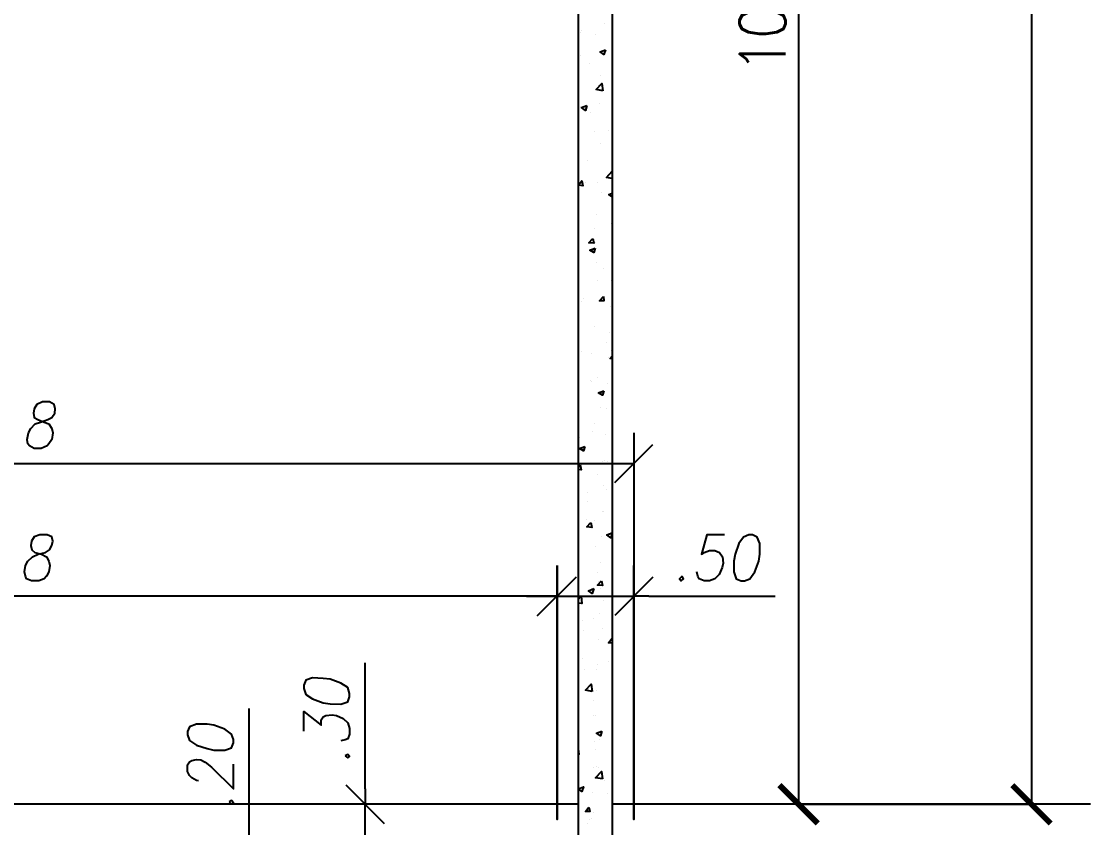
# Model space of a CAD drawing. Extents: x 93 to 1928, y 79 to 574.
# Drawn here: x 437.2 to 506.9, y 129.4 to 181.9 of the extents above; entities that cross this region are included whole.
import ezdxf

# ---------------------------------------------------------------- set-up
doc = ezdxf.new("R2010")
doc.units = 0
doc.header["$MEASUREMENT"] = 0
for name, color, linetype in [('Cotas', 1, 'Continuous'), ('PDF_00-COTAS-PARCIALES', 4, 'Continuous'), ('PDF_auxiliar', 1, 'Continuous'), ('PDF_CORTES', 6, 'Continuous'), ('PDF_HATCH', 1, 'Continuous')]:
    doc.layers.add(name, color=color, linetype=linetype)
doc.layers.add('PDF_0', color=7, linetype='Continuous', true_color=0x7fbfff)
doc.styles.add('ROMANS', font='ROMANS.SHX', dxfattribs={"width": 0.85})
doc.dimstyles.new('1.10', dxfattribs={"dimtxt": 3, "dimasz": 2.5, "dimexe": 0.18, "dimexo": 0.0625, "dimgap": 0.85, "dimtad": 1, "dimlfac": 0.1, "dimzin": 0, "dimdsep": 46, "dimtxsty": 'ROMANS', "dimblk": 'ARCHTICK', "dimcen": 0.09, "dimclrd": 256, "dimclre": 256, "dimclrt": 2, "dimadec": 0, "dimazin": 0, "dimtfac": 1, "dimtofl": 0, "dimtmove": 0, "dimatfit": 3, "dimfxl": 15, "dimfxlon": 1, "dimtolj": 1, "dimtzin": 0, "dimarcsym": 0})

# ---------------------------------------------------------------- blocks, each defined once
blk = doc.blocks.new('_ArchTick')
at = {"color": 0, "linetype": 'ByBlock', "const_width": 0.15}
blk.add_lwpolyline([(-0.5, -0.5), (0.5, 0.5)], dxfattribs=at)
blk = doc.blocks.new('*D25')
at = {"layer": 'Cotas', "lineweight": -2, "transparency": 16777216}
for p, q in [((487.847, 236.153), (488.027, 236.153)), ((487.847, 236.153), (487.847, 130.886)), ((497.657, 130.886), (487.667, 130.886))]:
    blk.add_line(p, q, dxfattribs=at)
at = {"layer": 'Defpoints', "color": 0, "transparency": 16777216}
for p in [(487.847, 236.153), (487.847, 130.886), (497.719, 130.886)]:
    blk.add_point(p, dxfattribs=at)
at = {"layer": 'Cotas', "lineweight": -2, "transparency": 16777216, "xscale": 2.5, "yscale": 2.5, "zscale": 2.5}
for p, rotation in [((487.847, 236.153), 90), ((487.847, 130.886), 270)]:
    blk.add_blockref('_ArchTick', p, dxfattribs=dict(at, rotation=rotation))
at = {"layer": 'Cotas', "color": 2, "transparency": 16777216, "insert": (485.497, 183.52), "char_height": 3, "attachment_point": 5, "rotation": 90, "style": 'ROMANS'}
blk.add_mtext('\\A1;10.50', dxfattribs=at)
blk = doc.blocks.new('*D28')
at = {"layer": 'Cotas', "lineweight": -2, "transparency": 16777216}
for p, q in [((488.031, 332.571), (503.211, 332.571)), ((503.031, 332.571), (503.031, 130.886)), ((488.031, 130.886), (503.211, 130.886))]:
    blk.add_line(p, q, dxfattribs=at)
at = {"layer": 'Defpoints', "color": 0, "transparency": 16777216}
for p in [(487.667, 332.571), (487.667, 130.886), (503.031, 130.886)]:
    blk.add_point(p, dxfattribs=at)
at = {"layer": 'Cotas', "lineweight": -2, "transparency": 16777216, "xscale": 2.5, "yscale": 2.5, "zscale": 2.5}
for p, rotation in [((503.031, 332.571), 90), ((503.031, 130.886), 270)]:
    blk.add_blockref('_ArchTick', p, dxfattribs=dict(at, rotation=rotation))
at = {"layer": 'Cotas', "color": 2, "transparency": 16777216, "insert": (500.681, 231.729), "char_height": 3, "attachment_point": 5, "rotation": 90, "style": 'ROMANS'}
blk.add_mtext('\\A1;20.12', dxfattribs=at)

msp = doc.modelspace()

# ---------------------------------------------------------------- linework, layer by layer
at = {"layer": 'PDF_0', "color": 5, "lineweight": 25}
for points in [[(475.851, 151.863), (478.334, 154.346)], [(478.334, 145.688), (475.851, 143.205)], [(458.312, 132.159), (460.827, 129.645)]]:
    msp.add_lwpolyline(points, dxfattribs=at)
at = {"layer": 'PDF_0', "color": 2, "lineweight": 25}
for points in [[(476.074, 153.105), (477.092, 153.105)], [(478.079, 144.446), (477.092, 144.446)], [(459.585, 131.905), (459.585, 130.886)]]:
    msp.add_lwpolyline(points, dxfattribs=at)
at = {"layer": 'PDF_0', "color": 5, "lineweight": 25}
msp.add_lwpolyline([(473.336, 145.688), (470.822, 143.205)], close=True, dxfattribs=at)
at = {"layer": 'PDF_0', "color": 2, "lineweight": 25}
msp.add_lwpolyline([(472.095, 144.446), (471.076, 144.446)], close=True, dxfattribs=at)
at = {"layer": 'PDF_00-COTAS-PARCIALES', "lineweight": 25}
for points in [[(438.544, 157.115), (438.162, 156.956), (438.003, 156.67), (437.94, 156.383), (438.003, 156.097), (438.226, 155.969), (438.64, 155.81), (438.958, 155.683), (439.149, 155.396), (439.213, 155.11), (439.149, 154.664), (438.958, 154.378), (438.831, 154.251), (438.449, 154.091), (438.003, 154.091), (437.685, 154.251), (437.589, 154.378), (437.526, 154.664), (437.621, 155.11), (437.78, 155.396), (438.067, 155.683), (438.417, 155.81), (438.895, 155.969), (439.149, 156.097), (439.34, 156.383), (439.372, 156.67), (439.308, 156.956), (438.99, 157.115)], [(438.353, 148.457), (438.003, 148.33), (437.812, 148.043), (437.78, 147.757), (437.844, 147.47), (438.035, 147.311), (438.481, 147.184), (438.799, 147.025), (438.958, 146.738), (439.022, 146.452), (438.958, 146.038), (438.799, 145.752), (438.64, 145.592), (438.29, 145.465), (437.812, 145.465), (437.494, 145.592), (437.43, 145.752), (437.367, 146.038), (437.43, 146.452), (437.589, 146.738), (437.876, 147.025), (438.258, 147.184), (438.735, 147.311), (438.99, 147.47), (439.149, 147.757), (439.213, 148.043), (439.149, 148.33), (438.831, 148.457)], [(484.605, 148.457), (484.255, 148.298), (483.936, 147.884), (483.713, 147.184), (483.618, 146.738), (483.618, 146.038), (483.777, 145.592), (484.095, 145.465), (484.318, 145.465), (484.668, 145.592), (484.987, 146.038), (485.241, 146.738), (485.305, 147.184), (485.305, 147.884), (485.146, 148.298), (484.828, 148.457)], [(480.244, 145.752), (480.085, 145.592), (480.18, 145.465), (480.339, 145.592)], [(455.574, 138.43), (455.702, 138.048), (456.147, 137.762), (456.848, 137.507), (457.293, 137.443), (457.994, 137.412), (458.439, 137.571), (458.566, 137.889), (458.566, 138.112), (458.439, 138.494), (457.994, 138.78), (457.293, 139.035), (456.848, 139.099), (456.147, 139.131), (455.702, 138.971), (455.574, 138.653)], [(447.998, 135.406), (448.126, 135.056), (448.571, 134.738), (449.272, 134.515), (449.717, 134.419), (450.418, 134.419), (450.863, 134.579), (450.991, 134.897), (450.991, 135.12), (450.863, 135.47), (450.418, 135.788), (449.717, 136.043), (449.272, 136.107), (448.571, 136.107), (448.126, 135.947), (447.998, 135.629)], [(458.28, 134.037), (458.439, 133.91), (458.566, 134.006), (458.439, 134.133)], [(450.704, 131.045), (450.863, 130.886), (450.991, 130.982), (450.863, 131.141)]]:
    msp.add_lwpolyline(points, close=True, dxfattribs=at)
at = {"layer": 'PDF_00-COTAS-PARCIALES', "color": 2, "lineweight": 25}
for points in [[(477.092, 155.11), (477.092, 129.899), (477.092, 146.452)], [(395.094, 153.105), (476.074, 153.105)], [(470.09, 144.446), (471.076, 144.446), (400.092, 144.446), (401.11, 144.446)], [(472.095, 144.446), (477.092, 144.446)], [(478.079, 144.446), (486.324, 144.446)], [(459.585, 131.905), (459.585, 140.117)], [(452.009, 128.881), (452.009, 137.125)], [(471.49, 130.886), (457.58, 130.886)], [(459.585, 127.894), (459.585, 130.886)]]:
    msp.add_lwpolyline(points, dxfattribs=at)
at = {"layer": 'PDF_00-COTAS-PARCIALES', "lineweight": 25}
for points in [[(483.013, 148.457), (481.867, 148.457), (481.517, 147.184), (481.676, 147.311), (482.026, 147.439), (482.376, 147.439), (482.695, 147.311), (482.886, 147.025), (482.918, 146.611), (482.854, 146.324), (482.663, 145.879), (482.376, 145.592), (482.026, 145.465), (481.676, 145.465), (481.358, 145.592), (481.262, 145.752), (481.199, 146.038)], [(455.574, 135.661), (455.574, 136.934), (456.72, 136.043), (456.72, 136.393), (456.848, 136.584), (457.007, 136.68), (457.421, 136.711), (457.707, 136.68), (458.153, 136.489), (458.439, 136.202), (458.566, 135.82), (458.566, 135.47), (458.439, 135.152), (458.28, 135.088), (457.994, 135.024)], [(448.699, 132.414), (448.571, 132.446), (448.285, 132.605), (448.126, 132.764), (447.998, 133.019), (447.998, 133.465), (448.126, 133.656), (448.285, 133.751), (448.571, 133.815), (448.858, 133.783), (449.144, 133.624), (449.558, 133.305), (450.991, 131.905), (450.991, 133.496)]]:
    msp.add_lwpolyline(points, dxfattribs=at)
at = {"layer": 'PDF_00-COTAS-PARCIALES', "color": 2, "lineweight": 25}
msp.add_lwpolyline([(472.095, 146.452), (472.095, 129.899)], close=True, dxfattribs=at)
at = {"layer": 'PDF_auxiliar', "color": 6, "lineweight": 25}
for points in [[(473.495, 130.886), (397.704, 130.886)], [(506.887, 130.886), (475.692, 130.886)]]:
    msp.add_lwpolyline(points, dxfattribs=at)
at = {"layer": 'PDF_CORTES', "lineweight": 25}
msp.add_lwpolyline([(472.095, 125.889), (472.095, 127.894), (473.495, 127.894), (473.495, 231.124), (475.692, 231.124), (475.692, 127.894), (477.092, 127.894), (477.092, 125.889), (477.602, 125.889), (502.144, 113.856), (502.144, 110.864), (447.012, 110.864), (447.012, 113.856), (471.586, 125.889)], close=True, dxfattribs=at)
at = {"layer": 'PDF_HATCH', "lineweight": 25}
for points in [[(473.655, 181.339), (473.655, 181.339)], [(475.214, 181.785), (475.214, 181.785)], [(473.591, 181.212), (473.591, 181.212)], [(474.578, 181.085), (474.578, 181.085)], [(473.591, 179.684), (473.591, 179.684)], [(474.228, 179.206), (474.228, 179.206)], [(473.527, 177.997), (473.527, 177.997)], [(474.928, 178.411), (474.928, 178.411)], [(474.769, 177.742), (474.769, 177.742)], [(474.864, 176.596), (474.864, 176.596)], [(473.591, 176.405), (473.591, 176.405)], [(474.291, 175.992), (474.291, 175.992)], [(473.527, 174.623), (473.527, 174.623)], [(474.546, 174.75), (474.546, 174.75)], [(475.437, 174.846), (475.437, 174.846)], [(474.928, 173.986), (474.928, 173.986)], [(474.1, 172.872), (474.1, 172.872)], [(473.495, 171.28), (473.718, 171.535), (473.782, 171.217), (473.495, 171.249)], [(475.692, 171.694), (475.31, 171.758), (475.692, 172.172)], [(473.941, 171.44), (473.941, 171.44)], [(474.737, 171.408), (474.737, 171.408)], [(474.992, 170.771), (474.992, 170.771)], [(475.692, 170.485), (475.469, 170.644), (475.692, 170.739)], [(474.641, 169.339), (474.641, 169.339)], [(475.628, 168.766), (475.628, 168.766)], [(474.546, 168.416), (474.546, 168.416)], [(474.578, 167.524), (474.578, 167.524)], [(475.66, 166.665), (475.66, 166.665)], [(474.641, 166.219), (474.641, 166.219)], [(475.151, 165.805), (475.151, 165.805)], [(474.737, 165.041), (474.737, 165.041)], [(475.628, 165.01), (475.628, 165.01)], [(473.655, 163.673), (473.655, 163.673)], [(473.846, 163.832), (473.846, 163.832)], [(475.565, 163.354), (475.565, 163.354)], [(474.514, 162.049), (474.514, 162.049)], [(475.692, 162.272), (475.692, 162.272)], [(475.501, 161.667), (475.501, 161.667)], [(473.718, 160.426), (473.718, 160.426)], [(475.342, 160.999), (475.342, 160.999)], [(475.628, 160.458), (475.628, 160.458)], [(474.355, 160.299), (474.355, 160.299)], [(475.437, 160.012), (475.437, 160.012)], [(475.692, 159.948), (475.565, 159.948), (475.692, 160.108)], [(474.291, 158.484), (474.291, 158.484)], [(474.355, 158.452), (474.355, 158.452)], [(474.705, 158.707), (474.705, 158.707)], [(475.374, 158.325), (475.374, 158.325)], [(474.896, 156.765), (474.896, 156.765)], [(475.31, 156.67), (475.31, 156.67)], [(474.514, 155.715), (474.514, 155.715)], [(474.419, 155.205), (474.419, 155.205)], [(475.246, 155.014), (475.246, 155.014)], [(473.559, 154.792), (473.559, 154.792)], [(473.495, 152.882), (473.591, 153.009), (473.655, 152.691), (473.495, 152.723)], [(475.055, 153.232), (475.055, 153.232)], [(475.183, 153.327), (475.183, 153.327)], [(475.405, 153.232), (475.405, 153.232)], [(474.705, 152.372), (474.705, 152.372)], [(475.119, 151.672), (475.119, 151.672)], [(475.342, 151.418), (475.342, 151.418)], [(474.068, 150.654), (474.068, 150.654)], [(474.1, 151.227), (474.1, 151.227)], [(475.055, 149.985), (475.055, 149.985)], [(475.119, 149.985), (475.119, 149.985)], [(474.037, 149.444), (474.037, 149.444)], [(474.514, 149.38), (474.514, 149.38)], [(475.692, 148.553), (475.596, 148.266), (475.342, 148.457), (475.692, 148.585)], [(474.992, 148.33), (474.992, 148.33)], [(474.61, 147.693), (474.61, 147.693)], [(474.928, 146.643), (474.928, 146.643)], [(474.705, 146.006), (474.705, 146.006)], [(474.769, 145.433), (474.769, 145.433)], [(473.495, 144.255), (473.655, 144.446), (473.718, 143.969), (473.495, 144.001)], [(474.896, 144.988), (474.896, 144.988)], [(475.119, 144.16), (475.119, 144.16)], [(474.482, 143.014), (474.482, 143.014)], [(474.832, 143.332), (474.832, 143.332)], [(473.782, 142.887), (473.782, 142.887)], [(475.055, 142.346), (475.055, 142.346)], [(473.814, 142.186), (473.814, 142.186)], [(474.769, 141.645), (474.769, 141.645)], [(475.692, 141.391), (475.437, 141.422), (475.692, 141.709), (475.692, 141.677)], [(475.692, 141.932), (475.692, 141.932)], [(473.75, 140.372), (473.75, 140.372)], [(475.469, 140.213), (475.469, 140.213)], [(475.66, 140.627), (475.66, 140.627)], [(473.877, 139.672), (473.877, 139.672)], [(474.673, 139.672), (474.673, 139.672)], [(474.705, 139.99), (474.705, 139.99)], [(474.323, 138.653), (474.323, 138.653)], [(474.641, 138.303), (474.641, 138.303)], [(474.482, 137.666), (474.482, 137.666)], [(474.482, 136.68), (474.482, 136.68)], [(474.578, 136.648), (474.578, 136.648)], [(475.66, 135.565), (475.66, 135.565)], [(473.495, 135.12), (473.495, 135.12)], [(474.514, 134.992), (474.514, 134.992)], [(474.864, 135.12), (474.864, 135.12)], [(473.495, 134.165), (473.527, 134.165), (473.495, 134.483)], [(474.578, 134.451), (474.578, 134.451)], [(474.45, 133.305), (474.45, 133.305)], [(474.673, 133.337), (474.673, 133.337)], [(474.801, 133.305), (474.801, 133.305)], [(473.527, 133.146), (473.527, 133.146)], [(473.495, 131.905), (473.814, 132.032), (473.718, 131.714), (473.495, 131.873)], [(475.183, 132.446), (475.183, 132.446)], [(474.387, 131.65), (474.387, 131.65)], [(475.374, 131.586), (475.374, 131.586)], [(474.196, 129.899), (474.196, 129.899)], [(474.323, 129.963), (474.323, 129.963)], [(474.45, 130.345), (474.45, 130.345)], [(474.068, 129.613), (474.068, 129.613)]]:
    msp.add_lwpolyline(points, dxfattribs=at)
for points in [[(475.246, 180.066), (475.151, 179.779), (474.896, 179.939)], [(475.087, 177.392), (474.641, 177.488), (475.023, 177.87)], [(474.037, 176.437), (473.941, 176.119), (473.686, 176.31)], [(474.419, 167.779), (474.482, 167.461), (474.164, 167.492)], [(474.578, 167.142), (474.482, 166.856), (474.228, 167.015)], [(475.119, 163.991), (475.151, 163.705), (474.864, 163.705)], [(475.151, 157.848), (475.055, 157.561), (474.801, 157.72)], [(473.909, 154.219), (473.814, 153.932), (473.559, 154.091)], [(474.291, 149.253), (474.355, 148.935), (474.037, 148.966)], [(474.992, 145.465), (475.055, 145.147), (474.737, 145.179)], [(474.482, 144.956), (474.387, 144.637), (474.132, 144.797)], [(474.387, 138.239), (473.941, 138.335), (474.323, 138.717)], [(475.023, 135.661), (474.928, 135.343), (474.673, 135.534)], [(475.055, 132.541), (474.61, 132.605), (474.992, 133.019)], [(474.164, 130.695), (474.228, 130.409), (473.941, 130.409)]]:
    msp.add_lwpolyline(points, close=True, dxfattribs=at)

# ---------------------------------------------------------------- dimensions: what is measured, and where the dimension line sits
at = {"layer": 'Cotas'}
for base, p1, p2, text, picture, middle in [((503.031, 130.886), (487.667, 332.571), (487.667, 130.886), '20.12', '*D28', (500.681, 231.729)), ((487.847, 130.886), (487.847, 236.153), (497.719, 130.886), '10.50', '*D25', (485.497, 183.52))]:
    dim = msp.add_linear_dim(base=base, p1=p1, p2=p2, angle=90, text=text, dimstyle='1.10', dxfattribs=at)
    dim.commit()
    dim.dimension.update_dxf_attribs({"geometry": picture, "text_midpoint": middle})

doc.saveas('drawing.dxf')
